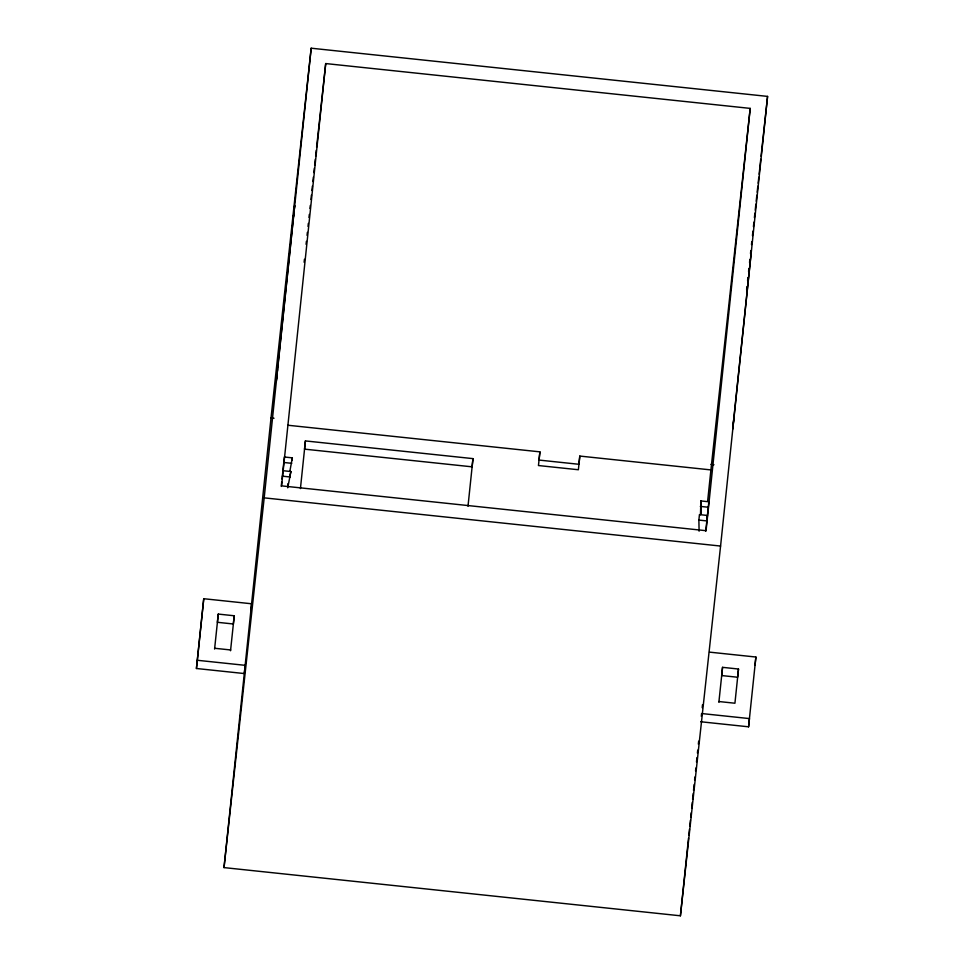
<?xml version="1.0" encoding="UTF-8"?>
<svg xmlns="http://www.w3.org/2000/svg" width="964" height="964" viewBox="0 0 964 964"><rect width="100%" height="100%" fill="white"/><g stroke="black" fill="none" stroke-linecap="round" stroke-linejoin="round"><path stroke-width="1.45" d="M196.427 668.498L197.319 660.28L245.193 665.329L244.29 673.547L196.427 668.498L203.753 598.716L251.628 603.777L250.724 611.983M197.319 660.28L203.753 598.716M214.586 649.061L218.274 614.08L234.24 615.767L230.541 650.748M224.01 867.6L271.017 417.942L311.179 48.2L767.573 96.4L720.578 546.058L680.415 915.8L224.01 867.6L264.184 497.858L311.179 48.2M282.042 479.096L282.789 472.059M283.934 461.117L284.368 457.008L292.345 457.852L289.815 471.432M325.712 63.564L281.572 485.868L706.058 530.694L750.197 108.39L325.712 63.564L316.614 147.227M287.694 486.422L287.983 483.687M287.73 487.808L290.911 471.541L282.934 470.697M300.431 488.579L305.407 440.922L472.975 458.623L467.998 506.269M287.923 425.245L539.912 451.851L538.454 465.54L578.376 469.745L579.81 456.068L710.914 469.914L750.197 108.39M698.876 520.078L699.442 514.607L707.431 515.451L706.853 520.922L698.876 520.078L699.105 531.188M700.479 514.728L700.876 500.931L708.853 501.774L705.744 531.188M707.636 501.28L710.914 469.914M680.415 915.8L688.525 838.174M688.838 835.198L689.465 829.221M689.778 826.232L690.405 820.268M690.718 817.279L691.176 812.809M691.646 808.326L692.273 802.349M692.586 799.373L693.212 793.396M693.526 790.408L694.14 784.443M694.61 779.96L694.924 776.984M695.55 771.007L695.863 768.019M696.49 762.054L696.948 757.571M697.418 753.101L697.731 750.113M698.358 744.136L698.671 741.159M702.202 707.672L702.503 704.744M718.867 702.322L722.554 667.341L738.508 669.028L734.929 703.226L718.975 701.539M700.695 721.747L748.57 726.808L755.896 657.026L709.516 652.134M218.274 614.08L217.382 622.298L233.336 623.985L234.24 615.767M293.466 216.695L294.671 205.525L276.307 380.864L277.512 369.682M304.118 262.256L304.443 259.268M306.07 244.326L306.395 241.337M307.046 235.361L307.371 232.372M308.022 226.395L308.335 223.407M308.986 217.43L309.311 214.454M309.962 208.477L310.288 205.489M310.938 199.512L311.42 195.029M311.914 190.547L312.396 186.064M312.89 181.581L313.372 177.099M313.854 172.616L314.348 168.134M314.674 165.145L315.324 159.18M315.65 156.192L316.288 150.215M282.994 469.817L283.79 462.479L291.767 463.323M281.247 486.434L281.729 482.036M305.407 440.922L304.516 449.14L472.083 466.829L472.975 458.623M539.912 451.851L539.021 460.069L578.918 464.287L579.81 456.068M746.606 289.501L746.931 286.513M747.582 280.524L747.907 277.524M748.558 271.535L748.883 268.546M749.534 262.557L749.859 259.557M750.498 253.58L750.823 250.58M751.474 244.591L751.799 241.603M752.45 235.614L752.944 231.119M753.426 226.636L753.92 222.142M754.402 217.647L754.896 213.165M755.222 210.164L755.872 204.175M756.198 201.187L756.848 195.198M757.174 192.198L757.825 186.209M758.15 183.22L758.801 177.231M759.126 174.243L760.753 159.265M761.078 156.276L767.573 96.4M751.077 253.725L732.7 429.064L733.917 417.882M701.298 716.276L701.587 713.529L749.462 718.59L748.57 726.808M722.554 667.341L721.662 675.559L737.617 677.234L738.508 669.028M755.005 665.244L755.896 657.026M291.694 460.551L292.345 457.852M289.61 476.939L290.911 471.541M271.017 417.942L274.005 418.256M710.95 464.395L713.95 464.72M700.31 506.401L708.287 507.245M282.368 476.168L290.345 477.011M264.184 497.858L720.578 546.058M214.707 648.278L230.661 649.965M700.876 500.931L701.129 513.414"/></g></svg>
